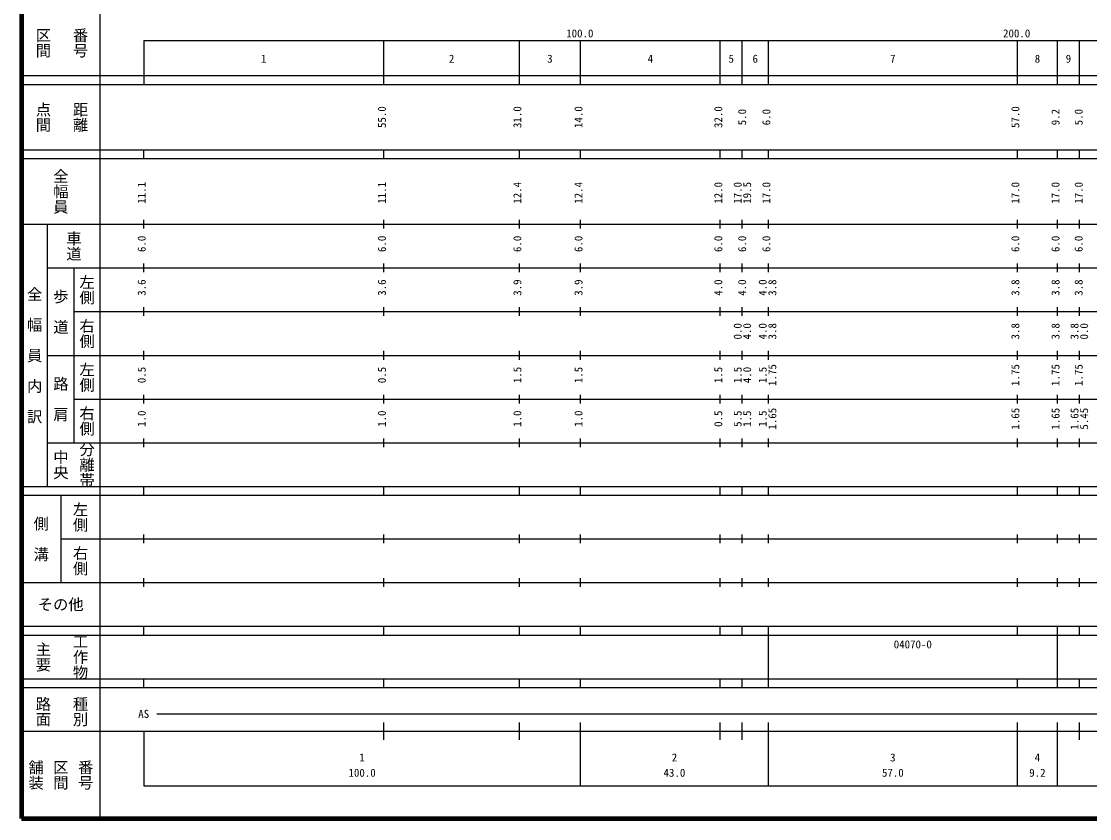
# Model space of a CAD drawing. Units: millimetres on the paper, enlarged 1000 times. Extents: x 40000 to 680000, y 20000 to 380000.
# Drawn here: x 40000 to 284550, y 20000 to 202409 of the extents above; entities that cross this region are included whole.
import ezdxf
from ezdxf.enums import TextEntityAlignment as Align

# ---------------------------------------------------------------- set-up
doc = ezdxf.new("R2010")
doc.units = ezdxf.units.MM
doc.header["$LTSCALE"] = 1000
doc.layers.add('M-TTL', color=2, linetype='Continuous', lineweight=140)
doc.layers.add('M-TTL-BAND', color=7, linetype='Continuous', lineweight=25)
doc.styles.add('@ＭＳ ゴシック', font='')
doc.styles.add('ＭＳ ゴシック', font='')
doc.styles.get('@ＭＳ ゴシック').set_extended_font_data('@MS Gothic')
doc.styles.get('ＭＳ ゴシック').set_extended_font_data('MS Gothic')

msp = doc.modelspace()

# ---------------------------------------------------------------- linework, layer by layer
at = {"layer": 'M-TTL'}
for p, q in [((40000, 380000), (40000, 20000)), ((40000, 20000), (680000, 20000))]:
    msp.add_line(p, q, dxfattribs=at)
at = {"layer": 'M-TTL-BAND'}
for p, q in [((58000, 370000), (58000, 20000)), ((68000, 198000), (579000, 198000)), ((68000, 198000), (68000, 188000)), ((123000, 188000), (123000, 198000)), ((154000, 188000), (154000, 198000)), ((168000, 188000), (168000, 198000)), ((200000, 188000), (200000, 198000)), ((205000, 188000), (205000, 198000)), ((211000, 188000), (211000, 198000)), ((268000, 188000), (268000, 198000)), ((277200, 188000), (277200, 198000)), ((282200, 188000), (282200, 198000)), ((40000, 190000), (579000, 190000)), ((40000, 188000), (579000, 188000)), ((40000, 173000), (579000, 173000)), ((68000, 171000), (68000, 173000)), ((123000, 171000), (123000, 173000)), ((154000, 171000), (154000, 173000)), ((168000, 171000), (168000, 173000)), ((200000, 171000), (200000, 173000)), ((205000, 171000), (205000, 173000)), ((211000, 171000), (211000, 173000)), ((268000, 171000), (268000, 173000)), ((277200, 171000), (277200, 173000)), ((282200, 171000), (282200, 173000)), ((40000, 171000), (579000, 171000)), ((68000, 155000), (68000, 157000)), ((123000, 155000), (123000, 157000)), ((154000, 155000), (154000, 157000)), ((168000, 155000), (168000, 157000)), ((200000, 155000), (200000, 157000)), ((205000, 155000), (205000, 157000)), ((211000, 155000), (211000, 157000)), ((268000, 155000), (268000, 157000)), ((277200, 155000), (277200, 157000)), ((282200, 155000), (282200, 157000)), ((40000, 156000), (579000, 156000)), ((46000, 96000), (46000, 156000)), ((68000, 145000), (68000, 147000)), ((123000, 145000), (123000, 147000)), ((154000, 145000), (154000, 147000)), ((168000, 145000), (168000, 147000)), ((200000, 145000), (200000, 147000)), ((205000, 145000), (205000, 147000)), ((211000, 145000), (211000, 147000)), ((268000, 145000), (268000, 147000)), ((277200, 145000), (277200, 147000)), ((282200, 145000), (282200, 147000)), ((46000, 146000), (579000, 146000)), ((52000, 146000), (52000, 106000)), ((68000, 135000), (68000, 137000)), ((123000, 135000), (123000, 137000)), ((154000, 135000), (154000, 137000)), ((168000, 135000), (168000, 137000)), ((200000, 135000), (200000, 137000)), ((205000, 135000), (205000, 137000)), ((211000, 135000), (211000, 137000)), ((268000, 135000), (268000, 137000)), ((277200, 135000), (277200, 137000)), ((282200, 135000), (282200, 137000)), ((52000, 136000), (579000, 136000)), ((46000, 126000), (579000, 126000)), ((68000, 125000), (68000, 127000)), ((123000, 125000), (123000, 127000)), ((154000, 125000), (154000, 127000)), ((168000, 125000), (168000, 127000)), ((200000, 125000), (200000, 127000)), ((205000, 125000), (205000, 127000)), ((211000, 125000), (211000, 127000)), ((268000, 125000), (268000, 127000)), ((277200, 125000), (277200, 127000)), ((282200, 125000), (282200, 127000)), ((52000, 116000), (579000, 116000)), ((68000, 115000), (68000, 117000)), ((123000, 115000), (123000, 117000)), ((154000, 115000), (154000, 117000)), ((168000, 115000), (168000, 117000)), ((200000, 115000), (200000, 117000)), ((205000, 115000), (205000, 117000)), ((211000, 115000), (211000, 117000)), ((268000, 115000), (268000, 117000)), ((277200, 115000), (277200, 117000)), ((282200, 115000), (282200, 117000)), ((46000, 106000), (579000, 106000)), ((68000, 105000), (68000, 107000)), ((123000, 105000), (123000, 107000)), ((154000, 105000), (154000, 107000)), ((168000, 105000), (168000, 107000)), ((200000, 105000), (200000, 107000)), ((205000, 105000), (205000, 107000)), ((211000, 105000), (211000, 107000)), ((268000, 105000), (268000, 107000)), ((277200, 105000), (277200, 107000)), ((282200, 105000), (282200, 107000)), ((40000, 96000), (579000, 96000)), ((68000, 94000), (68000, 96000)), ((123000, 94000), (123000, 96000)), ((154000, 94000), (154000, 96000)), ((168000, 94000), (168000, 96000)), ((200000, 94000), (200000, 96000)), ((205000, 94000), (205000, 96000)), ((211000, 94000), (211000, 96000)), ((268000, 94000), (268000, 96000)), ((277200, 94000), (277200, 96000)), ((282200, 94000), (282200, 96000)), ((40000, 94000), (579000, 94000)), ((49000, 94000), (49000, 74000)), ((49000, 84000), (579000, 84000)), ((68000, 83000), (68000, 85000)), ((123000, 83000), (123000, 85000)), ((154000, 83000), (154000, 85000)), ((168000, 83000), (168000, 85000)), ((200000, 83000), (200000, 85000)), ((205000, 83000), (205000, 85000)), ((211000, 83000), (211000, 85000)), ((268000, 83000), (268000, 85000)), ((277200, 83000), (277200, 85000)), ((282200, 83000), (282200, 85000)), ((40000, 74000), (579000, 74000)), ((68000, 73000), (68000, 75000)), ((123000, 73000), (123000, 75000)), ((154000, 73000), (154000, 75000)), ((168000, 73000), (168000, 75000)), ((200000, 73000), (200000, 75000)), ((205000, 73000), (205000, 75000)), ((211000, 73000), (211000, 75000)), ((268000, 73000), (268000, 75000)), ((277200, 73000), (277200, 75000)), ((282200, 73000), (282200, 75000)), ((40000, 64000), (579000, 64000)), ((68000, 62000), (68000, 64000)), ((123000, 62000), (123000, 64000)), ((154000, 62000), (154000, 64000)), ((168000, 62000), (168000, 64000)), ((200000, 62000), (200000, 64000)), ((205000, 62000), (205000, 64000)), ((211000, 62000), (211000, 64000)), ((268000, 62000), (268000, 64000)), ((277200, 62000), (277200, 64000)), ((282200, 62000), (282200, 64000)), ((40000, 62000), (579000, 62000)), ((211000, 52000), (211000, 62000)), ((277200, 52000), (277200, 62000)), ((40000, 52000), (579000, 52000)), ((68000, 50000), (68000, 52000)), ((123000, 50000), (123000, 52000)), ((154000, 50000), (154000, 52000)), ((168000, 50000), (168000, 52000)), ((200000, 50000), (200000, 52000)), ((205000, 50000), (205000, 52000)), ((211000, 50000), (211000, 52000)), ((268000, 50000), (268000, 52000)), ((277200, 50000), (277200, 52000)), ((282200, 50000), (282200, 52000)), ((40000, 50000), (579000, 50000)), ((71000, 44000), (565000, 44000)), ((123000, 38000), (123000, 42000)), ((154000, 38000), (154000, 42000)), ((168000, 27500), (168000, 42000)), ((200000, 38000), (200000, 42000)), ((205000, 38000), (205000, 42000)), ((211000, 27500), (211000, 42000)), ((268000, 27500), (268000, 42000)), ((277200, 27500), (277200, 42000)), ((282200, 38000), (282200, 42000)), ((40000, 40000), (579000, 40000)), ((68000, 40000), (68000, 27500)), ((68000, 27500), (579000, 27500))]:
    msp.add_line(p, q, dxfattribs=at)

# ---------------------------------------------------------------- texts
at = {"layer": 'M-TTL-BAND', "style": '@ＭＳ ゴシック'}
for s, p in [('区間', (45000, 197500)), ('番号', (53500, 197500)), ('点間', (45000, 180500)), ('距離', (53500, 180500)), ('全幅員', (49000, 163500)), ('車道', (52000, 151000)), ('左側', (55000, 141000)), ('全\u3000幅\u3000員\u3000内\u3000訳', (43000, 126000)), ('歩\u3000道', (49000, 136000)), ('右側', (55000, 131000)), ('左側', (55000, 121000)), ('路\u3000肩', (49000, 116000)), ('右側', (55000, 111000)), ('分離帯', (55000, 101000)), ('中央', (49000, 101000)), ('左側', (53500, 89000)), ('側\u3000溝', (44500, 84000)), ('右側', (53500, 79000)), ('工作物', (53500, 57000)), ('主要', (45000, 57000)), ('路面', (45000, 44500)), ('種別', (53500, 44500)), ('舗装', (43333, 30000)), ('区間', (49000, 30000)), ('番号', (54667, 30000))]:
    msp.add_text(s, height=2566, rotation=270, dxfattribs=at).set_placement(p, align=Align.MIDDLE_CENTER)
at = {"layer": 'M-TTL-BAND', "style": 'ＭＳ ゴシック'}
for s, p in [('100.0', (167844, 198195)), ('200.0', (267844, 198195)), ('1', (95500, 192405)), ('2', (138500, 192405)), ('3', (161000, 192405)), ('4', (184000, 192405)), ('5', (202500, 192405)), ('6', (208000, 192405)), ('7', (239500, 192405)), ('8', (272600, 192405)), ('9', (279700, 192405)), ('AS', (68000, 42500)), ('1', (118000, 32523)), ('2', (189500, 32523)), ('3', (239500, 32523)), ('4', (272600, 32523)), ('100.0', (118000, 29033)), ('43.0', (189500, 29033)), ('57.0', (239500, 29033)), ('9.2', (272600, 29033))]:
    msp.add_text(s, height=1833, dxfattribs=at).set_placement(p, align=Align.BOTTOM_CENTER)
for s, p in [('55.0', (124000, 180500)), ('31.0', (155000, 180500)), ('14.0', (169000, 180500)), ('32.0', (201000, 180500)), ('5.0', (206463, 180500)), ('6.0', (212000, 180500)), ('57.0', (269000, 180500)), ('9.2', (278200, 180500)), ('5.0', (283494, 180500)), ('11.1', (69000, 163174)), ('11.1', (124000, 163174)), ('12.4', (155000, 163174)), ('12.4', (169000, 163174)), ('12.0', (201000, 163174)), ('17.0', (205435, 163174)), ('19.5', (207603, 163174)), ('17.0', (212000, 163174)), ('17.0', (269000, 163174)), ('17.0', (278200, 163174)), ('17.0', (283494, 163174)), ('6.0', (69000, 151500)), ('6.0', (124000, 151500)), ('6.0', (155000, 151500)), ('6.0', (169000, 151500)), ('6.0', (201000, 151500)), ('6.0', (206463, 151500)), ('6.0', (212000, 151500)), ('6.0', (269000, 151500)), ('6.0', (278200, 151500)), ('6.0', (283494, 151500)), ('3.6', (69000, 141500)), ('3.6', (124000, 141500)), ('3.9', (155000, 141500)), ('3.9', (169000, 141500)), ('4.0', (201000, 141500)), ('4.0', (206463, 141500)), ('4.0', (211157, 141500)), ('3.8', (213370, 141500)), ('3.8', (269000, 141500)), ('3.8', (278200, 141500)), ('3.8', (283494, 141500)), ('0.0', (205435, 131500)), ('4.0', (207603, 131500)), ('4.0', (211157, 131500)), ('3.8', (213370, 131500)), ('3.8', (269000, 131500)), ('3.8', (278200, 131500)), ('3.8', (282540, 131500)), ('0.0', (284745, 131500)), ('0.5', (69000, 121500)), ('0.5', (124000, 121500)), ('1.5', (155000, 121500)), ('1.5', (169000, 121500)), ('1.5', (201000, 121500)), ('1.5', (205435, 121500)), ('4.0', (207603, 121500)), ('1.5', (211157, 121500)), ('1.75', (213370, 121500)), ('1.75', (269000, 121500)), ('1.75', (278200, 121500)), ('1.75', (283494, 121500)), ('1.0', (69000, 111500)), ('1.0', (124000, 111500)), ('1.0', (155000, 111500)), ('1.0', (169000, 111500)), ('0.5', (201000, 111500)), ('5.5', (205435, 111500)), ('1.5', (207603, 111500)), ('1.5', (211157, 111500)), ('1.65', (213370, 111500)), ('1.65', (269000, 111500)), ('1.65', (278200, 111500)), ('1.65', (282540, 111500)), ('5.45', (284745, 111500))]:
    msp.add_text(s, height=1833, rotation=90, dxfattribs=at).set_placement(p, align=Align.BOTTOM_CENTER)
msp.add_text('その他', height=2566, dxfattribs=at).set_placement((49000, 69000), align=Align.MIDDLE_CENTER)
msp.add_text('04070-0', height=1833, dxfattribs=at).set_placement((239705, 58405), align=Align.BOTTOM_LEFT)

doc.saveas('drawing.dxf')
